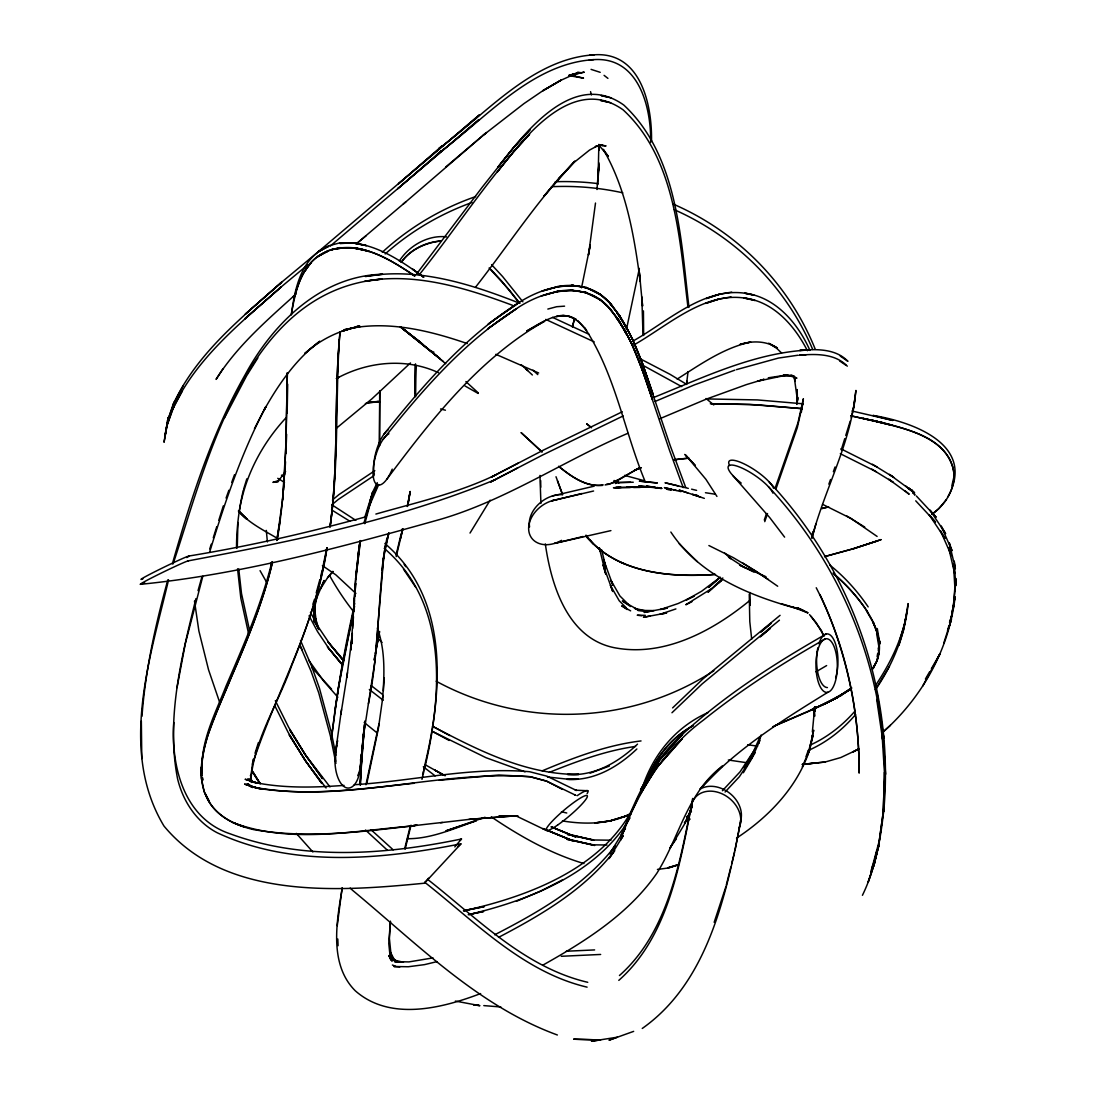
<?xml version="1.0" encoding="UTF-8"?>
<svg xmlns="http://www.w3.org/2000/svg" width="1096" height="1096" viewBox="0 0 1096 1096"><rect width="100%" height="100%" fill="white"/><g stroke="black" fill="none" stroke-linecap="round" stroke-linejoin="round"><path stroke-width="1.5" d="M643.023 335.445L641.818 296.934L642.571 306.085L639.406 272.562L640.297 281.658C634.187 236.257 626.57 189.416 603.211 149.289L608.349 156.427L598.909 145.165M643.653 335.458L643.434 310.867M414.987 396.629L415.329 365.023M415.603 396.588L416.028 365.585M379.463 445.908L379.846 391.053M379.463 445.319L379.682 391.272M287.152 413.302L287.686 384.203M415 393.423L415.507 363.858M598.868 145.754L598.786 150.453L598.594 145.604M168.551 579.935C149.974 658.381 118.752 750.897 163.975 826.042C225.324 900.09 338.596 891.582 424.453 883.212L460.895 843.879L457.923 846.605M598.868 144.398L598.169 174.497L598.841 164.893L596.978 189.512M598.813 169.647L598.964 162.962M796.819 404.41L797.189 389.56L797.409 400.095L794.079 375.873M797.491 397.917L797.409 401.205L797.696 397.327M286.618 434.29L285.892 453.648M250.765 781.667C253.491 740.156 278.137 703.892 291.783 665.341C307.181 627.419 320.498 588.36 326.923 547.822M360.036 784.668L364.091 729.114M360.515 784.914L361.091 766.255L365.009 720.894M360.091 784.777L362.94 738.594M883.088 815.958L884.595 772.214L883.088 815.958L883.65 809.41M315.429 599.718L314.689 617.158L314.456 607.39L316.73 625.158M277.644 480.87L272.89 482.377L278.507 481.418L276.617 481.898M237.928 522.518L237.27 547.945M285.522 461.704L284.741 474.856M339.294 339.746C335.554 401.766 338.828 464.238 330.17 525.929M390.436 921.462L389.409 938.546L390.984 954.095L393.286 959.877M382.422 700.413C384.367 676.369 385.724 651.106 377.339 628.063M383.367 690.699L384.203 677.725M351.679 643.558L352.337 633.461M352.679 628.419L353.46 616.651M353.789 611.609L354.57 599.827M356.282 573.934L355.967 578.784L360.187 540.684M354.378 598.046L354.035 603.005L356.022 573.92L359.543 544L358.31 553.494M354.789 596.498L355.008 593.196M351.665 639.749L350.925 650.079L356.022 573.92M351.665 643.763L352.309 634.899L346.843 677.506M796.97 403.465L797.162 400.876M597.621 184.662L598.978 166.606M282.535 500.05L285.714 448.826L287.371 372.64C286.083 428.221 286.727 484.172 277.315 539.164M283.563 490.118L284.357 479.938M954.095 600.622L955.849 578.455L955.726 585.922L954.205 560.974L955.356 568.742L954.205 563.878M811.643 740.334L812.081 735.279M812.369 731.909L814.739 706.838M884.294 804.56L878.17 848.77L884.294 804.56C881.321 835.632 876.238 867.018 862.429 895.309M363.187 737.649L360.091 770.05L364.283 727.086L363.187 737.649L374.914 661.272L383.97 554.151L381.846 569.975M337.253 925.682L342.116 887.911M360.735 765.2L364.927 722.237L364.447 726.771M363.817 732.799L364.132 729.785M141.987 716.291C145.357 669.999 155.536 624.569 167.825 579.921M358.954 548.644L355.638 578.784L360.529 540.575M385.422 544.931C377.627 597.635 379.202 651.38 368.434 703.769M340.144 331.746C333.677 396.752 339.02 462.526 330.033 527.395M331.485 739.869C336.184 693.96 344.678 648.517 354.693 603.471M855.277 395.286C849.852 445.086 824.521 489.898 811.903 537.931M363.31 735.361L364.078 728.909M364.461 725.675L364.831 722.442M283.179 495.2L276.932 540.314M686.48 384.449L688.055 371.654M331.567 736.937L338.335 688.178L354.542 606.211M953.904 476.979L951.876 485.747M330.088 526.381C338.993 461.937 333.759 396.588 339.993 331.978M686.589 383.847L686.932 381.189M250.368 780.119L253.094 759.35M595.498 203.048L588.484 255.053L590.237 245.134L581.538 287.796M853.25 410.452L855.921 390.436L854.387 403.643L851.236 417.905M335.499 752.459L341.5 709.55M383.052 695.563L378.339 728.813L366.9 783.037M796.723 403.917L797.573 397.547M327.019 547.712C316.1 624.24 276.343 691.754 252.45 764.2M390.395 921.298L388.765 943.396L390.19 957.383M340.87 714.4L347.487 672.656M801.943 407.548L803.368 398.78L797.929 422.878L775.324 487.624M801.299 412.397L802.724 403.629L797.285 427.728L775.817 489.378M334.732 711.537L341.911 667.67L354.419 606.705M879.348 840.618L871.827 868.443M291.454 314.826C294.481 289.221 301.222 256.834 328.416 246.49L318.32 251.833L328.293 245.929L339.952 242.833L353.693 242.997L366.379 245.614L352.994 242.97L339.842 243.422L353.693 242.997L352.994 242.97C379.682 246.066 402.451 261.834 423.7 277.192M407.959 505.023L410.164 491.803M953.041 606.581L955.013 596.978C949.369 649.339 921.599 698.275 882.253 732.745M907.324 609.76L904.406 624.679L899.556 640.598M954.054 602.622L955.013 596.978M342.281 888.034C336.623 921.243 328.786 964.316 355.268 990.784C390.094 1021.486 441.715 1008.347 480.623 993.565M276.699 540.465L280.165 520.477M374.202 660.189L375.051 655.312M374.298 659.573L374.859 656.34M691.877 802.601C679.767 863.073 667.834 932.628 619.446 975.522M691.234 807.451C679.136 867.922 667.19 937.477 618.802 980.372M384.271 552.521L386.957 537.876M383.34 559.001L388.779 532.93M734.978 850.729L741.334 816.863M740.704 821.712C725.895 895.775 707.811 982.208 642.256 1028.459M878.334 648.668L879.787 640.927L879.855 643.886L877.28 628.57M877.115 656.614L877.691 653.517M878.28 650.421L879.143 645.777L879.211 648.736L876.636 633.42M177.018 687.63L185.32 643.64L202.815 576.249M375.777 649.873L378.504 635.68M375.449 653.134L379.38 632.639M407.26 506.475L410.151 491.446L407.589 506.311M375.339 653.682L379.654 631.447M378.969 723.963L365.954 784.722M639.352 268.41L626.405 329.636M423.7 769.666C442.442 693.823 451.1 599.937 384.874 543.506M322.251 570.03L320.703 576.482M322.909 566.865L326.827 547.836M384.778 549.781L388.847 533.163M951.725 612.979L952.383 609.773M291.235 314.484C294.632 296.235 298.317 276.548 311.319 262.396L305.277 270.52C317.415 248.093 346.624 242.778 369.037 251.491L355.844 248.189L342.719 247.792L356.652 248.381L355.844 248.189C377.778 251.532 396.697 263.972 414.836 275.932C392.478 261.218 367.338 244.641 339.212 248.271L353.063 247.847L365.749 250.463L352.364 247.819L353.063 247.847L339.322 247.682L327.649 250.779L317.689 256.683L327.773 251.327C308.209 258.231 299.126 278.603 294.399 297.263M243.326 490.186C238.873 509.133 236.489 528.587 236.531 548.069M239.312 511.106C244.915 476.048 262.081 443.483 286.179 417.617M758.87 743.362L761.035 735.087M810.574 744.047L813.712 730.251L812.862 733.32M401.602 531.998L402.328 528.847M400.602 538.424L402.766 528.957M314.388 606.211L316.936 595.238M402.862 528.697L396.231 556.617M422.618 774.53L423.371 771.269M421.974 779.379L422.727 776.119C441.948 699.933 450.456 605.047 384.23 548.356M271.918 561.81C261.382 604.8 243.545 645.517 226.05 686.041C215.309 713.688 199.897 742.143 202.239 772.68M272.452 561.755C258.889 622.377 228.804 677.314 207.856 735.402C201.637 755.24 197.239 778.037 206.788 797.628C215.433 815.904 235.01 825.329 253.793 829.645C316.415 840.399 380.024 829.042 442.483 822.466M396.067 555.069L401.232 533.588M875.17 858.004L876.69 851.688L874.375 861.045M411.041 825.192L405.109 849.236M195.91 598.649C181.552 657.093 165.866 718.428 177.552 778.681C182.881 801.094 196.403 821.904 217.172 832.741C292.81 868.087 381.298 859.579 460.854 843.838M404.958 847.578L410.068 826.864M726.278 885.116L730.84 867.1M731.662 863.826L734.567 852.373M905.707 618.418C900.501 642.927 888.966 665.464 875.074 686.137M316.237 592.895L319.813 579.77M365.859 517.257L372.75 491.899L377.257 482.665M364.79 523.683L372.119 496.735L378.12 484.432M272.274 563.33C262.519 602.773 247.258 640.544 231.092 677.725C218.57 709.359 200.335 741.143 201.678 776.132L201.417 766.844L201.349 778.064L204.185 791.846L209.446 801.806L205.486 794.066C211.391 810.944 227.475 821.836 243.997 826.768L232.147 822.247M812.013 538.109L815.986 523.724M947.519 630.68L948.889 625.789M949.807 622.528L951.629 615.993L949.506 622.391M198.047 590.634L201.65 577.811M172.373 563.824C190.964 498.762 211.624 433.591 245.271 374.531C272.973 323.402 321.046 275.671 382.627 274.247L365.448 276.48C418.138 267.027 471.294 284.165 519.846 303.332M173.1 563.851C207.911 459.882 246.162 289.947 381.997 279.096L364.804 281.329C414.658 272.164 465.033 287.686 511.407 304.894L514.531 306.209M811.629 536.232L812.999 531.505M898.926 645.448L903.762 629.529L908.118 603.608C905.255 634.022 893.432 663.107 876.444 688.329M950.876 618.336L952.082 614.363M243.819 488.556L246.833 478.842M841.276 449.812L844.756 438.647M845.756 435.455L850.236 421.097M364.708 517.545L372.75 491.899L370.421 500.064L377.257 484.459M364.078 522.395L372.119 496.735L369.79 504.914L378.668 484.624M209.747 548.973L211.254 544.178M213.268 537.807L216.775 526.642M218.789 520.258L223.31 505.9M209.61 552.22C224.79 502.434 241.545 452.799 265.862 406.63L263.78 410.616C278.329 384.6 295.728 359.378 319.758 341.24L304.811 353.446C320.429 339.568 339.65 329.992 360.283 326.457L344.034 329.814C385.175 319.717 428.18 330.101 467.321 343.596M255.026 753.253L258.423 742.567M943.725 643.284L951.451 619.213L949.437 625.83L954.383 601.827L953.178 608.869L955.205 583.305L955.082 590.771L953.561 565.824L954.712 573.592L948.615 547.658L951.383 555.521L940.464 530.848L944.985 538.479L929.298 514.969L935.518 522.093L915.735 500.831M870.772 871.58L873.224 864.045M714.167 922.311L725.867 886.76M312.881 604.239L314.456 599.457M764.296 520.052L766.501 513.558M764.761 521.655L767.515 513.545M226.064 498.077L228.872 490.282M231.681 482.5L234.503 474.705M828.85 484.172L830.549 479.486M833.371 471.677L835.056 466.992M806.053 756.555L807.752 751.87M759.857 737.252L752.788 753.103L744.006 767.885M759.775 740.622L752.157 757.953L743.362 772.735M642.023 788.736C652.504 755.226 675.684 726.717 708.222 712.482M645.571 783.393C654.463 759.418 670.574 737.718 693.467 725.62M645.448 783.75C654.079 759.706 670.026 738.074 692.795 725.758M802.313 766.748L809.944 748.897L813.081 735.101L807.505 755.007L809.944 748.897C797.957 786.572 768.995 816.876 736.485 838.152M692.357 806.519L684.178 824.726L670.053 848.057M684.753 823.589L691.124 809.615M638.119 797.436C609.445 866.032 531.026 895.898 463.827 910.79M873.293 668.478L877.184 660.354L879.088 651.531L876.745 661.354L872.389 669.177L877.184 660.354L876.745 661.354C882.088 648.599 878.787 634.392 873.115 622.35C878.129 632.008 880.376 643.311 878.389 654.106L879.43 643.064L879.28 644.708L877.28 632.872L877.841 634.817L873.115 622.35M254.464 428.659L265.862 406.63M224.214 418.384L246.586 375.832L257.875 357.871M183.046 386.066L172.894 405.095L167.565 420.85L164.674 437.414L168.291 417.329L167.565 420.85L174.47 401.807L172.894 405.095C195.814 354.378 240.778 318.347 281.535 282.316L245.381 314.059L281.535 282.316M182.402 390.916L172.25 409.945L166.921 425.7L164.03 442.263L167.647 422.179L166.921 425.7L173.826 406.657L172.25 409.945C195.184 359.228 240.134 323.197 280.891 287.166L244.737 318.909L280.891 287.166M922.654 686.206L939.943 653.97L931.395 668.697M947.917 496.762C976.563 444.88 912.858 421.782 872.964 415.439L892.788 420.439L851.921 411M936.696 659.614L939.943 653.97M626.912 823L629.885 817.876M755.884 747.773L740.06 771.831L722.415 790.723M755.254 752.623L739.416 776.68L725.086 792.024M925.421 678.999L929.696 671.643M623.912 827.754L629.529 818.301M460.293 840.043L461.498 838.988L454.799 846.92M875.32 689.548L889.431 666.368M470.02 533.053L490.118 500.187M623.117 835.892L620.583 840.016C636.872 793.271 663.107 749.883 703.495 720.045C741.608 689.398 782.928 663.025 825.398 638.872M623.008 836.015L608.979 858.634L614.719 850.565C584.867 889.555 541.356 914.941 498.529 937.381M327.594 577.647L332.883 571.468L327.594 577.647L320.155 589.388L324.115 580.469L315.812 600.019L318.47 590.662L313.757 611.061L314.922 601.389L314.059 622.007L313.826 612.239L315.264 623.542M222.844 368.941L216.076 379.38C236.037 347.487 264.629 322.32 292.317 297.345L294.879 295.18M626.172 824.288C590.963 876.129 527.464 900.528 468.992 914.557M669.957 847.811L676.383 838.796M386.97 479.034C431.399 419.686 479.116 358.228 544.602 321.21L527.08 330.855M399.3 261.095C409.096 245.655 428.111 234.763 446.524 236.859M401.314 262.424C410.164 249.518 426.084 242.394 441.346 240.983M401.218 262.232C410.164 249.532 425.755 241.997 441.044 240.983M475.541 287.179C508.544 245.107 537.684 199.76 574.866 161.112L543.917 196.184L559.618 177.484M419.275 274.712C456.525 228.283 488.583 177.607 529.615 134.287L525.066 139.233M383.874 434.345C422.659 385.71 464.252 337.472 517.189 303.77C544.876 284.946 588.456 274.206 611.938 305.702C598.937 288.755 576.523 282.179 556.042 286.947L573.605 285.344L571.578 285.344L587.579 287.851L585.812 287.385L601.32 295.208L600.046 294.221L611.267 304.332L619.72 316.073L627.145 329.389L618.747 314.484L609.732 303.099L619.72 316.073L618.747 314.484C634.885 338.938 643.653 367.215 653.202 394.67C643.325 366.557 634.831 337.116 616.938 312.812L626.679 327.608L625.391 325.581L632.817 340.007L631.899 337.856L643.804 367.365L642.092 362.502L670.081 445.277L685.671 487.35M383.23 439.195C422.015 390.56 463.608 342.308 516.545 308.62C544.246 289.796 587.812 279.055 611.294 310.552C598.293 293.605 575.893 287.029 555.412 291.796L572.975 290.193L570.947 290.193L586.935 292.701L585.168 292.235L600.69 300.057L599.416 299.057L610.623 309.182L619.076 320.923L626.501 334.239L618.103 319.333L609.088 307.949L619.076 320.923L618.103 319.333C634.242 343.788 643.01 372.065 652.558 399.519C642.681 371.407 634.2 341.966 616.295 317.648L626.049 332.458L624.761 330.43L632.187 344.856L631.255 342.706L643.174 372.215L641.461 367.352L669.437 450.127L683.192 487.61M514.325 146.768L530.259 129.438L514.038 147.097L498.022 166.989C525.422 132 573.372 69.171 623.775 105.038C677.643 155.043 680.863 238.955 688.973 307.318M513.394 151.947L497.379 171.839C524.779 136.849 572.729 74.021 623.145 109.874C676.04 158.646 679.684 240.627 688.014 307.51M425.275 882.006L424.453 883.212M946.451 499.625L938.779 508.667L931.71 514.449M514.038 147.097L482.322 187.06L416.768 273.781M278.083 481.322L285.59 471.499M855.127 710.934C842.728 725.292 827.275 737.43 809.917 745.184M855.579 714.51C842.66 729.813 826.343 742.745 807.862 750.623M425.851 881.321L428.55 878.211M722.839 577.989L707.989 592.265L721.949 580.099L718.387 583.154M513.682 151.618L522.792 141.713M559.33 177.812L574.345 162.208L589.566 150.056L597.142 145.987L595.306 146.604L602.444 144.864L599.718 145.056L606.047 145.946L599.622 144.891M672.601 707.906L702.851 678.999L780.078 615.322M671.958 712.756L702.221 683.836L779.434 620.172M410.479 362.94L371.873 398.875L336.253 428.358M883.116 731.813L890.418 725.305M719.291 578.003L708.619 587.415L720.058 577.469M357.036 243.257L405.931 201.746M403.26 204.089L486.446 132.506L445.688 167.044M749.828 600.457C713.565 630.31 665.984 656.175 617.651 648.284C568.55 640.886 551.411 586.689 545.329 543.959M720.25 577.25L701.591 591.251L686.466 599.882L694.083 596.128L678.136 603.526L660.559 609.472L667.259 608.116M771.063 623.336L760.843 631.995L770.858 623.542M770.42 628.186L760.199 636.845L770.214 628.392M293.331 296.276L295.92 294.098M317.744 252.203L479.623 114.724L398.41 183.84L442.099 145.837L438.962 148.494C485.829 114.354 532.053 58.568 594.306 54.8C640.749 51.594 652.12 104.572 651.517 140.918M330.17 246.148L478.993 119.574L397.766 188.676L441.455 150.686L438.318 153.344C485.199 119.204 531.409 63.417 593.662 59.65C638.543 56.444 651.284 106.737 650.654 142.466M279.905 283.672L319.909 250.422M279.274 288.508L307.976 264.643M356.282 243.86L366.146 235.722M332.444 499.995L338.979 494.57L374.818 470.691M331.8 504.845L338.335 499.42L374.174 475.527M933.545 513.134C947.369 502.626 957.986 484.158 952.547 466.581C941.985 433.715 900.871 428.344 872.32 420.289L892.144 425.289L851.291 415.85M637.516 744.129C618.651 762.104 594.498 776.406 567.577 774.461L578.825 774.406C526.313 774.872 478.02 750.185 432.66 726.333M636.872 748.979C618.021 766.953 593.854 781.256 566.933 779.311L578.195 779.256L569.235 779.338L547.493 776.995M483.309 135.151L523.97 103.599L541.849 91.406L561.042 80.186L542.849 90.667L560.166 80.625L576.989 73.021L571.55 74.651M712.112 588.333L685.822 604.732L691.919 601.718M850.729 688.562L836.248 698.084L810.561 710.249L837.385 697.522L811.862 709.989L772.762 726.73M836.248 698.084L851.715 687.836M677.164 379.079C700.276 364.516 723.538 347.87 750.719 342.062L740.074 344.377C752.404 340.596 766.351 340.774 777.42 348.021L770.187 343.98M633.296 340.883C669.738 320.47 708.66 282.193 753.98 295.18L744.622 293.194C775.502 296.769 798.135 323.512 809.944 350.46M634.05 344.843C670.327 324.32 709.811 286.179 754.98 300.482L743.978 298.044C773.31 301.195 794.778 325.882 807.41 350.734M336.458 378.504L339.185 376.791L336.417 378.572C367.461 361.488 405.849 357.57 438.455 372.681M850.825 689.302L823.452 704.44L840.81 695.576L851.565 688.411L839.742 696.207L840.81 695.576L824.726 704.057L774.434 725.881M526.984 330.828C541.164 322.854 559.878 308.88 576.208 319.498L569.81 316.47L563.275 315.525L556.412 316.566C568.358 312.305 579.921 321.155 586.552 330.458L577.702 320.566M827.877 692.261C782.53 720.154 736.485 749.02 700.358 788.654L722.387 766.063C686.973 792.764 679.26 837.782 656.764 873.375C628.433 914.174 585.415 941.217 542.849 965.138M686.439 816.808L689.316 815.068M684.356 822.521L690.124 819.055M858.922 748.965L840.755 757.555L825.055 762.035L802.299 764.35L825.055 762.035M815.986 671.807L826.631 665.573M826.042 634.022C775.42 663.094 725.62 694.563 682.548 734.238C651.709 760.679 636.132 798.505 621.226 835.166L625.432 828.288L609.609 853.784L615.349 845.715C584.401 886.006 539.109 911.899 494.666 934.806M610.294 483.72L616.884 480.98L636.803 469.211L634.31 470.39M858.456 748.938L852.483 752.24L858.072 749.253M612.226 483.103L638.9 468.143L636.516 469.321M518.216 463.087L491.255 477.157L543 450.305L622.281 411.781M517.586 467.937L490.611 482.007L542.356 455.155L623.158 415.946M631.036 813.547C610.143 824.384 585.154 824.644 562.412 820.931M562.782 879.745L540.684 891.089L516.49 901.282M631.008 813.424L623.638 817.095L630.899 813.739M495.926 474.774C457.868 493.173 416.316 502.516 375.873 514.065M495.282 479.623C397.286 520.052 292.057 541.301 188.183 560.878M627.898 433.304C564.495 460.252 506.503 500.091 440.003 519.449C341.61 547.014 242.367 574.236 140.384 584.332M660.052 418.631L706.591 399.013L746.499 384.573L764.159 379.271L757.336 381.257L787.572 374.901L768.296 377.805M542.164 770.858C573.934 757.569 606.636 745.088 641.037 740.937M654.161 397.273C704.235 377.175 755.021 352.391 809.834 349.939L799.71 350.432C816.013 348.898 835.769 348.501 847.934 361.338L840.262 356.09M655.093 401.451L694.206 384.97L734.813 370.147M610.239 483.733L616.884 480.98M342.116 331.102L345.172 329.841M485.049 817.274L445.894 830.864L476.267 820.753C454.018 828.48 431.427 838.851 407.438 838.714M634.639 470.348L640.955 467.828M590.1 773.173L609.28 766.118M549.384 772.351C577.236 761.199 605.691 750.65 635.543 746.417M824.74 556.562L853.853 548.575L880.992 539.643M636.831 469.348L641.352 467.677M633.666 1031.363L609.006 1040.2L617.432 1037.2L591.47 1041.2L600.512 1039.953L573.729 1039.214L600.512 1039.953M881.074 539.588L852.989 548.849L824.521 556.631M675.903 608.924L659.929 614.322L666.628 612.965L643.448 617.267L650.106 616.048M719.223 294.262L706.331 298.55L720.031 294.125L719.223 294.262L731.69 292.098M718.579 299.112L705.687 303.4L719.387 298.975L718.579 299.112L731.059 296.934M678.383 864.813L668.861 867.922L657.449 869.443M853.853 548.575L877.828 540.876M354.707 327.252L342.158 331.225L354.364 327.526M678.671 864.456L667.711 867.868L678.78 864.676M736.416 369.653L778.461 358.063L797.902 355.241M541.862 291.166L558.22 286.563L544.109 290.509M541.232 296.016L557.576 291.413L543.465 295.358M359.447 326.183L356.282 326.759L359.187 325.95M366.105 516.737C307.716 532.779 248.587 546.246 188.813 556.042M547.836 309.072L556.672 306.716L564.577 306.154M821.781 508.558L828.343 506.9M581.839 493.515L551.768 500.817L593.58 491.008M583.127 536.492L554.658 543.383L610.91 530.615M433.016 957.89L408.945 961.904L394.574 961.672L403.465 962.233L391.587 959.575L397.382 961.932M437.112 961.603L424.467 964.644L408.301 966.754L393.944 966.508L399.862 966.891M822.219 508.476L828.686 506.927M571.77 74.829L584.25 72.13L569.701 75.391M569.071 75.446L575.044 74.049L571.77 74.583M552.411 495.967L594.224 486.158M469.184 914.475L483.583 911.488L468.211 914.667M413.658 825.343L416.781 824.699M356.282 326.759L359.406 326.142M608.965 484.254L605.088 484.966M461.498 838.988C385.915 854.62 304.017 861.059 230.27 833.864C183.881 818.507 170.839 766.186 173.826 722.511M667.286 608.061L644.078 612.417L654.079 610.582L637.872 610.376L644.051 611.102M464.033 910.735L484.213 906.639L463.43 910.666M365.393 403.506L378.627 401.396L368.215 402.424L379.983 402.15M603.156 484.802C586.36 487.967 571.153 476.253 558.809 466.458M606.389 484.295L609.636 483.788M787.572 374.901L781.393 375.832L792.709 375.586L783.544 375.27M673.848 459.786L689.028 458.21M674.191 459.731L687.137 458.21M440.592 822.699L470.485 819.233L515.874 815.808L546.383 830.453M414.302 783.243C362.516 788.709 309.921 796.436 257.998 788.325L261.93 788.983L249.614 786.12L253.93 787.175L246.956 784.476L252.628 787.545M803.601 764.392L818.137 762.748M414.946 825.795C355.611 830.357 292.399 844.317 234.804 823.247M439.291 780.256L498.94 774.995L530.3 776.694L546.288 781.01L575.797 795.326L574.66 795.052M602.512 485.418C585.73 486.857 571.043 476.363 558.618 466.375M354.268 784.722C412.726 781.078 470.773 766.721 529.532 771.707L546.918 776.16L576.441 790.476L575.304 790.202L587.757 790.723M468.896 819.397L515.874 815.808L499.434 816.369L517.737 815.972M715.455 574.386L712.14 574.674C668.355 577.236 614.911 572.92 585.99 535.136M568.728 75.857L575.345 75.364L569.03 75.172M344.048 785.394C313.771 787.613 283.083 788.462 253.217 782.16L257.396 783.065L245.326 779.311L257.396 783.065M589.908 55.047L594.306 54.8M589.264 59.896L593.662 59.65M805.82 354.953L799.08 355.282C815.369 353.748 835.125 353.35 847.29 366.187M566.317 951.232L594.621 949.917M600.649 954.452L561.248 956.287M707.071 398.944L757.363 399.917L802.847 403.794M621.281 487.446L613.445 487.734L630.241 487.528M515.874 815.808L498.379 816.424L517.792 815.972M714.414 574.414C669.916 577.893 617.897 572.961 586.607 537.054M620.446 487.323L615.76 487.446L651.188 487.131M633.269 482.226L616.39 482.596L630.625 482.254M626.748 487.172L647.818 486.747L638.694 485.966L661.628 488.419M633.598 487.487L640.311 487.419M710.318 403.766L749.376 404.397L802.341 408.698M711.373 403.684L756.72 404.767L802.203 408.644M610.993 840.194L593.964 839.988L567.372 834.385L593.594 840.248M606.951 845.002L593.32 844.838L566.742 839.235L594.594 845.454L569.715 839.468L542.808 828.549L572.181 840.618M645.339 615.336L637.242 615.226L641.872 615.774M784.024 375.366L789.106 375.599L796.902 378.147L790.97 375.202M478.705 1005.196L473.595 1004.785L479.897 1005.703L455.388 1001.073M483.815 1005.607L500.845 1006.977M657.353 483.048L639.324 481.117L656.888 482.857M673.739 484.788L665.025 482.774L688.288 488.378M666.546 488.939L671.464 489.46L666.354 488.871M656.244 487.706L661.299 488.282M655.408 487.24L646.393 486.103L661.231 488.515M747.691 744.759L757.596 746.157M728.319 760.008L746.28 762.652M705.454 492.721L715.304 494.228M667.82 489.597L671.122 490.131M577.729 72.172L580.949 72.72M569.084 75.638L583.51 78.131L574.633 76.076M657.025 487.515L661.847 488.35M850.702 415.822L884.143 423.029C911.502 430.139 952.04 441.003 954.082 475.417M599.553 144.973L602.69 145.562M587.744 982.304C524.724 967.617 477.253 918.311 427.892 879.581M587.1 987.154C523.011 972.083 474.911 921.681 424.7 882.266M256.765 787.901L244.682 784.161L256.765 787.901L252.573 787.01C345.117 804.327 437.619 769.611 530.327 776.79L547.027 781.311L562.399 789.38M884.143 423.029L862.99 418.357L883.088 422.768M607.759 97.064L601.211 95.558L611.363 97.914M607.129 101.914L600.567 100.407L610.732 102.764M644.325 480.733L624.583 475.376M671.643 489.309L664.382 487.624L681 491.625M645.517 610.883L634.488 608.266L637.393 609.746M593.553 840.18L570.358 834.618L551.356 826.905M691.603 489.172L696.59 490.378M561.453 811.739L566.755 813.013M675.369 485.185L678.643 485.98M673.108 489.638L676.369 490.433M583.963 863.566C550.644 853.688 519.984 836.275 491.296 816.876M440.565 408.972L445.428 410.205M670.848 532.04C700.44 576.825 752.979 597.128 802.793 610.088L792.449 606.965L807.807 612.815L797.614 607.855M780.996 603.636L791.244 606.663M591.073 69.377L600.211 72.322M687.617 492.816L679.164 490.118L688.603 493.214M693.33 494.762L704.344 498.365M689.233 493.364L700.618 497.118M525.053 771.858L486.008 757.706L432.016 731.183M557.371 1034.994C477.733 1005.854 416.781 943.423 352.638 890.377L350.186 888.103M620.172 562.138L625.268 564.07M739.732 565.18L765.994 576.715M277.754 478.322L284.494 482.377M431.139 351.09L433.934 352.186M495.872 354.323L538.67 372.996M392.395 965.014L395.3 966.193M551.178 826.877L575.907 837.043L551.863 827.042M548.219 830.645L572.263 840.646M249.833 780.708L253.505 782.38L247.682 778.955L250.71 781.01M249.189 785.558L252.861 787.229L247.052 783.804L250.066 785.859M552.521 317.374L588.977 334.266M545.726 319.402L594.21 341.897M807.862 612.842L797.23 607.691M739.581 565.098L753.938 572.085M840.961 448.853L876.992 466.937M840.317 453.703L876.362 471.787M639.626 358.488L670.108 374.366L686.384 384.203M641.968 364.804L681.671 386.587M822.548 504.324L851.099 518.504L877.115 536.437M708.893 545.534L733.334 557.672L756.487 571.468L777.681 586.237M443.729 775.064L424.974 764.638M432.468 726.251L449.798 735.608M431.824 731.101L449.155 740.458M445.168 775.776L434.906 770.187L443.606 774.941M638.735 610.198L622.336 600.992L630.474 606.499L619.898 595.964L611.047 580.538L612.774 585.086M630.638 610.856L621.692 605.841L627.131 609.513M464.951 385.943L478.171 393.45M846.523 515.846L864.744 527.066M278.535 539.054C264.821 530.807 249.833 523.724 238.983 511.599M332.17 504.996L355.871 520.381M331.526 509.846L349.747 521.162M872.43 464.279L893.72 477.349L889.39 474.39L909.817 489.391L905.858 486.076M871.786 469.129L893.076 482.199L888.746 479.24L909.173 494.241L905.214 490.926M742.595 562.906L768.323 579.442M281.439 475.143L283.905 476.733M768.734 343.171L776.694 348.336L781.558 352.967M744.663 567.577L728.511 557.069L730.717 558.672L724.689 553.042M397.574 961.672L390.039 956.616L394.93 960.877L389.669 950.712L390.984 954.095M839.618 360.94L846.016 365.31M322.402 565.605L335.842 574.852L355.899 593.457M414.096 275.507L411.918 273.986L414.603 275.945M423.618 277.041L412.562 269.137L423.316 276.973M400.136 326.772L418.151 340.472L445.73 363.708M401.328 327.608L443.209 361.475M435.139 775.886L423.303 766.775M377.093 732.909L364.187 722.47M586.922 424.029L590.689 426.947M250.902 786.092L248.203 784.01L250.587 786.161M421.508 343.226L400.821 327.142L439.866 358.474L402.026 327.992L422.727 344.226M371.215 685.603L382.518 694.412M369.325 689.466L383.134 700.234M604.074 75.35L607.924 78.378M586.73 423.864L591.552 427.796M829.754 565.002C844.591 576.893 857.497 591.169 868.169 606.896M833.056 573.071C846.181 584.36 857.853 597.375 867.525 611.746M706.071 398.519L713.756 404.945M393.19 849.838L370.969 829.672M834.125 574.249C850.441 588.292 865.087 604.91 874.361 624.501L866.484 610.801M465.896 381.572L478.294 392.916M542.164 452.031L521.285 432.783M365.461 830.028L387.395 850.208M521.299 364.735L527.601 370.544M541.671 451.662L521.175 432.687M533.012 370.147L537.78 374.599M526.231 369.27L532.368 374.996M912.886 491.652L909.105 488.117L914.585 492.953L907.611 487.939L914.516 492.885L912.831 491.583L914.9 495.077L912.338 490.789M238.407 511.12L246.97 519.312L238.558 510.791M489.104 267.999L509.544 290.276L519.559 303.017M238.791 511.38L246.97 519.312M679.273 543.822L697.193 561.618M626.309 607.842L619.254 600.8L610.404 585.387L612.719 591.443M344.144 660.587L328.033 641.982L342.363 659.422L329.704 643.9L318.237 626.83L310.456 612.39M342.363 664.286L327.403 646.832L340.692 663.025M312.853 851.948L296.29 833.385M239.394 511.736L245.052 517.559M684.699 454.443L695.152 465.403L685.685 455.114L705.92 479.322L716.935 496.42M331.567 689.096L312.168 667.902M916.366 495.981L936.162 517.244L929.942 510.12L945.629 533.629L941.094 525.998L952.027 550.672L949.259 542.808L953.452 560.631M491.597 264.684L502.626 276.562L522.888 301.825M490.967 269.534L501.982 281.412L519.052 302.688M732.84 475.527L769.748 517.627L784.613 537.136M337.869 697.22L324.046 681.561L308.593 660.039M329.992 786.914L305.25 754.719L289.933 730.142L306.812 756.994L322.539 778.653L305.25 754.719L288.686 727.347L275.329 700.659M326.06 787.983L306.181 761.843L289.303 734.991L306.181 761.843L321.895 783.503L304.606 759.569L288.043 732.197L274.699 705.495M769.159 481.952C851.482 569.386 894.816 691.316 883.732 811.109L885.226 767.364L885.5 774.434L882.787 730.785L883.787 738.142L877.334 694.576M768.529 486.802C842.208 565.495 885.157 671.259 884.856 779.283L882.143 735.635L883.157 742.992L876.704 699.426M809.533 614.623L816.15 622.651L824.082 636.009M590.086 540.081L593.388 544.082M341.719 664.272L329.074 648.75L317.593 631.68L309.045 615.788M250.039 779.133L252.012 781.791M811.04 616.336L821.315 630.351L823.699 636.05M249.97 779.064L251.792 781.571M404.15 564.358L405.726 566.673M403.506 569.194L415.535 587.004M252.546 772.132L259.807 783.476M252.176 770.748L260.108 783.503M253.08 772.228L260.204 783.777M584.716 327.91C615.459 374.38 624.104 430.714 645.147 481.541M260.053 570.646L266.739 582.456M617.13 480.13L618.706 483.158M389.902 957.808L389.025 955.561L392.039 961.37M300.523 640.475L311.675 666.313L319.416 688.124L331.019 731.032L335.924 755.295M299.893 645.325L311.031 671.163L318.772 692.96L330.376 735.882L335.938 763.378M912.036 490.529L913.132 492.844L912.132 490.186M318.826 629.625L314.703 620.939L317.977 627.885M300.044 645.421L302.154 649.846M816.232 587.757C845.646 644.736 859.346 709.167 859.141 773.105C859.483 711.66 846.043 650.257 819.972 594.607M250.902 780.023L251.875 782.106L250.532 775.256L251.601 782.448L250.806 776.859M912.078 490.666L913.187 493.132L912.187 490.392M389.669 950.712L393.217 959.671M389.025 955.561L390.806 960.041M557.48 480.802L562.591 494.693L556.001 476.733M612.801 584.949L603.704 560.001L605.951 567.934M612.733 591.361L603.06 564.851L605.307 572.783M219.597 702.139L208.541 669.779L198.883 630.995L194.485 601.046M318.826 629.173L315.648 618.678L316.648 625.145M793.997 377.024L795.271 381.422L794.477 376.969M590.552 91.639L591.429 94.914M202.568 777.708L203.157 779.9M601.635 549.808L606.006 567.879M599.402 548.096L605.759 574.373M249.367 629.57L241.49 593.484L238.736 568.879M248.737 634.42L240.846 598.334L237.558 568.81M599.238 548.027L599.95 551.288L599.43 547.932M270.726 563.166L271.233 566.427M267.383 541.931L266.314 530.395M751.692 639.201L749.787 621.555L749.253 594.114M814.945 708.098L815.246 711.468L815.109 706.673M813.862 707.906L814.602 716.318L814.397 708.317M540.917 503.461L539.944 475.431M337.801 939.025L338.075 945.697M749.952 592.484L750.198 605.403M141.343 721.127L141.795 758.596M540.684 480.582L540.753 487.24M713.866 670.766A268.369 263.876 7.5 0 1 436.208 681.233M382.052 642.42A268.369 263.876 7.5 0 1 377.435 638.05M353.049 610.979A268.369 263.876 7.5 0 1 329.526 575.4M385.175 253.943A268.369 263.876 7.5 0 1 471.979 202.486M551.411 186.717A268.369 263.876 7.5 0 1 622.788 192.814M674.259 209.679A268.369 263.876 7.5 0 1 812.698 349.46M382.285 252.272A268.369 263.876 7.5 0 1 475.623 196.581M555.247 181.744A268.369 263.876 7.5 0 1 598.252 183.649M673.437 204.185A268.369 263.876 7.5 0 1 815.15 348.98M577.167 795.682A26.838 3.932 -40.2 0 1 587.086 793.641M360.57 759.268A26.838 12.851 88.7 0 1 344.802 787.092A26.838 12.851 88.7 0 1 337.075 745.65M335.883 761.158A26.838 12.851 88.7 0 1 337.705 740.8M361.214 754.418A26.838 12.851 88.7 0 1 357.721 775.68M144.645 582.716A26.838 0.918 -25.9 0 1 158.482 574.441A26.838 0.918 -25.9 0 1 188.211 561.152M142.891 578.852A26.838 0.918 -25.9 0 1 165.085 566.673A26.838 0.918 -25.9 0 1 186.813 557.576M392.231 469.143A26.838 10.001 -74.3 0 1 373.188 475.801A26.838 10.001 -74.3 0 1 388.916 433.769M374.366 474.294A26.838 10.001 -74.3 0 1 376.723 449.483A26.838 10.001 -74.3 0 1 388.381 429.605M561.536 540.355A26.838 19.865 -36.7 0 1 528.765 530.601A26.838 19.865 -36.7 0 1 556.727 499.721M529.574 526.902A26.838 19.865 -36.7 0 1 562.275 494.693M741.211 483.103A26.838 7.138 34 0 1 736.813 466.047A26.838 7.138 34 0 1 772.899 493.118M729.621 465.512A26.838 7.138 34 0 1 746.088 464.882A26.838 7.138 34 0 1 773.543 488.268M827.412 687.562A26.838 10.686 89.6 0 1 817.835 647.832M818.89 643.763A26.838 10.686 89.6 0 1 833.905 639.913A26.838 10.686 89.6 0 1 835.645 677.671M691.357 812.081A26.838 21.071 38.1 0 1 718.921 792.586A26.838 21.071 38.1 0 1 739.156 827.74M692.001 807.231A26.838 21.071 38.1 0 1 692.713 798.436M699.878 789.257A26.838 21.071 38.1 0 1 729.58 793.12A26.838 21.071 38.1 0 1 740.512 821.041M355.638 583.62L354.885 594.923L355.666 583.538M878.718 845.468L873.745 865.895L878.718 845.468M574.578 318.758L572.372 326.951L574.482 318.703M874.526 862.853L868.128 882.17L874.526 862.853M644.763 782.407L640.544 789.75L660.052 758.418L644.763 782.407M654.805 769.735L639.913 794.6L659.422 763.268L654.805 769.735L681.918 739.088L654.805 769.735M677.424 739.923L655.449 764.885L682.548 734.238L677.424 739.923M492.844 320.786L488.186 324.087L517.189 303.77L492.844 320.786M492.2 325.635L487.542 328.937L516.545 308.62L492.2 325.635M626.638 815.794L608.677 821.26L626.638 815.794M611.308 820.753L594.731 822.959L611.308 820.753M343.486 247.819L331.54 249.559L343.486 247.819M697.618 495.625L692.631 494.419L697.618 495.625M615.705 483.473L614.13 480.445L615.623 483.487M557.59 825.069A26.838 3.932 -40.2 0 0 587.346 795.888A26.838 3.932 -40.2 0 0 555.302 818.096A26.838 3.932 -40.2 0 0 557.59 825.069M817.315 652.106A26.838 10.686 89.6 0 0 826.768 692.398A26.838 10.686 89.6 0 0 835.823 652.189A26.838 10.686 89.6 0 0 817.315 652.106"/></g></svg>
